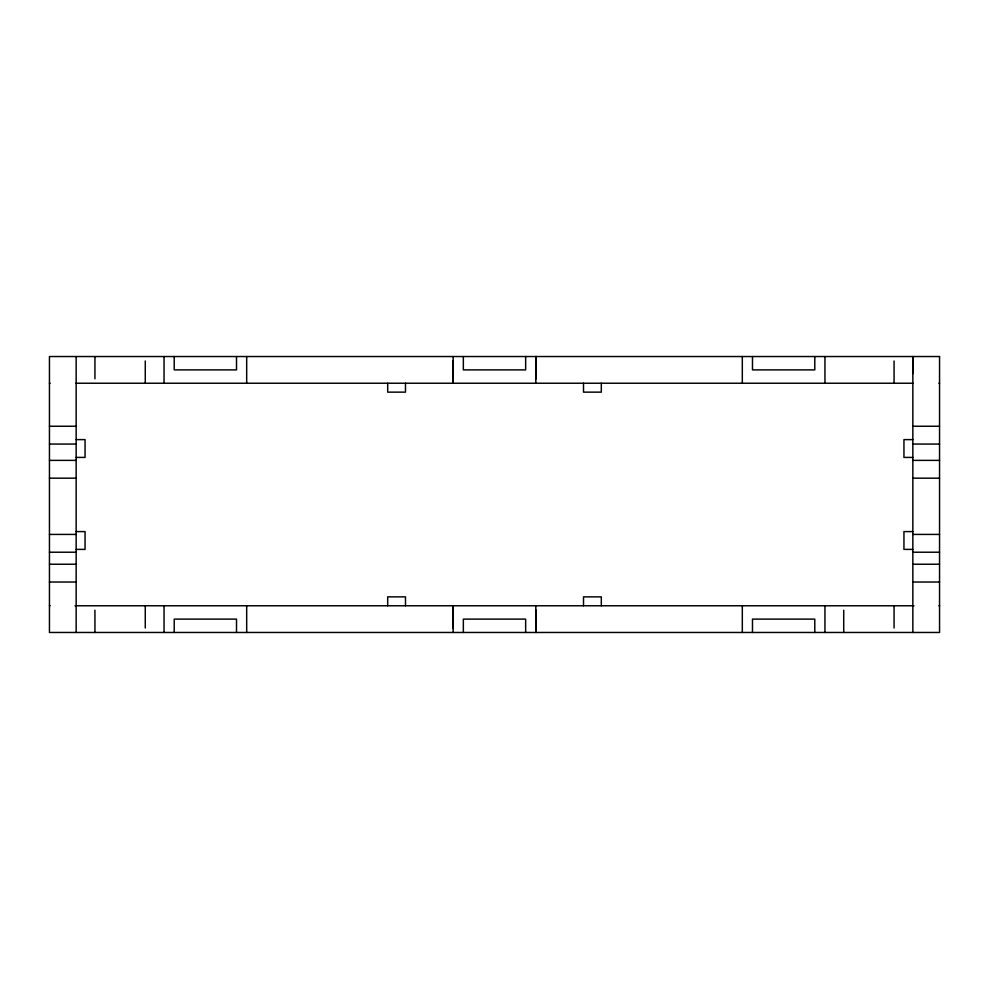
<?xml version="1.0" encoding="UTF-8"?>
<svg xmlns="http://www.w3.org/2000/svg" width="989" height="989" viewBox="0 0 989 989"><rect width="100%" height="100%" fill="white"/><g stroke="black" fill="none" stroke-linecap="round" stroke-linejoin="round"><path stroke-width="1.48" d="M912.847 373.619L912.847 356.534L912.847 632.466M49.45 383.238L50.093 383.238M75.869 383.238L913.131 383.238M938.907 383.238L939.55 383.238M49.45 426.259L76.153 426.259M912.847 426.259L939.55 426.259M76.153 439.611L85.054 439.611L85.054 457.413L76.153 457.413M912.847 439.611L903.946 439.611L903.946 457.413L912.847 457.413M49.45 444.061L76.153 444.061M912.847 444.061L939.55 444.061M49.45 460.38L76.153 460.38M912.847 460.38L939.55 460.38M49.45 478.182L76.153 478.182M912.847 478.182L939.55 478.182M76.153 531.587L85.054 531.587L85.054 549.389L76.153 549.389M912.847 531.587L903.946 531.587L903.946 549.389L912.847 549.389M49.45 534.419L76.153 534.419M912.847 534.419L939.55 534.419M49.45 552.221L76.153 552.221M912.847 552.221L939.55 552.221M49.45 564.225L76.153 564.225M912.847 564.225L939.55 564.225M49.45 582.027L76.153 582.027M912.847 582.027L939.55 582.027M49.45 605.763L50.093 605.763M75.016 605.763L913.984 605.763M938.907 605.763L939.55 605.763M894.068 360.985L894.068 383.238M894.068 605.763L894.068 628.015M843.716 610.213L843.716 632.466M824.95 356.534L824.95 383.238M824.95 605.763L824.95 632.466M814.788 356.534L814.788 369.886L752.481 369.886L752.481 356.534M814.788 632.466L814.788 619.114L752.481 619.114L752.481 632.466M742.319 356.534L742.319 383.238M742.319 605.763L742.319 632.466M601.312 383.238L601.312 392.139L583.51 392.139L583.51 383.238M601.312 605.763L601.312 596.862L583.51 596.862L583.51 605.763M536.186 356.534L536.186 378.787M536.186 610.213L536.186 632.466M535.815 356.534L535.815 383.238M535.815 605.763L535.815 632.466M525.654 356.534L525.654 369.886L463.347 369.886L463.347 356.534M525.654 632.466L525.654 619.114L463.347 619.114L463.347 632.466M453.185 356.534L453.185 383.238M453.185 605.763L453.185 632.466M452.814 360.985L452.814 383.238M452.814 605.763L452.814 628.015M405.49 383.238L405.49 392.139L387.688 392.139L387.688 383.238M405.49 605.763L405.49 596.862L387.688 596.862L387.688 605.763M246.681 356.534L246.681 383.238M246.681 605.763L246.681 632.466M236.519 356.534L236.519 369.886L174.212 369.886L174.212 356.534M236.519 632.466L236.519 619.114L174.212 619.114L174.212 632.466M164.05 356.534L164.05 383.238M164.05 605.763L164.05 632.466M145.272 360.985L145.272 383.238M145.272 605.763L145.272 628.015M94.932 356.534L94.932 378.787M94.932 610.213L94.932 632.466M76.153 356.534L76.153 632.466M939.55 356.534L49.45 356.534L49.45 632.466L939.55 632.466L939.55 356.534"/></g></svg>
